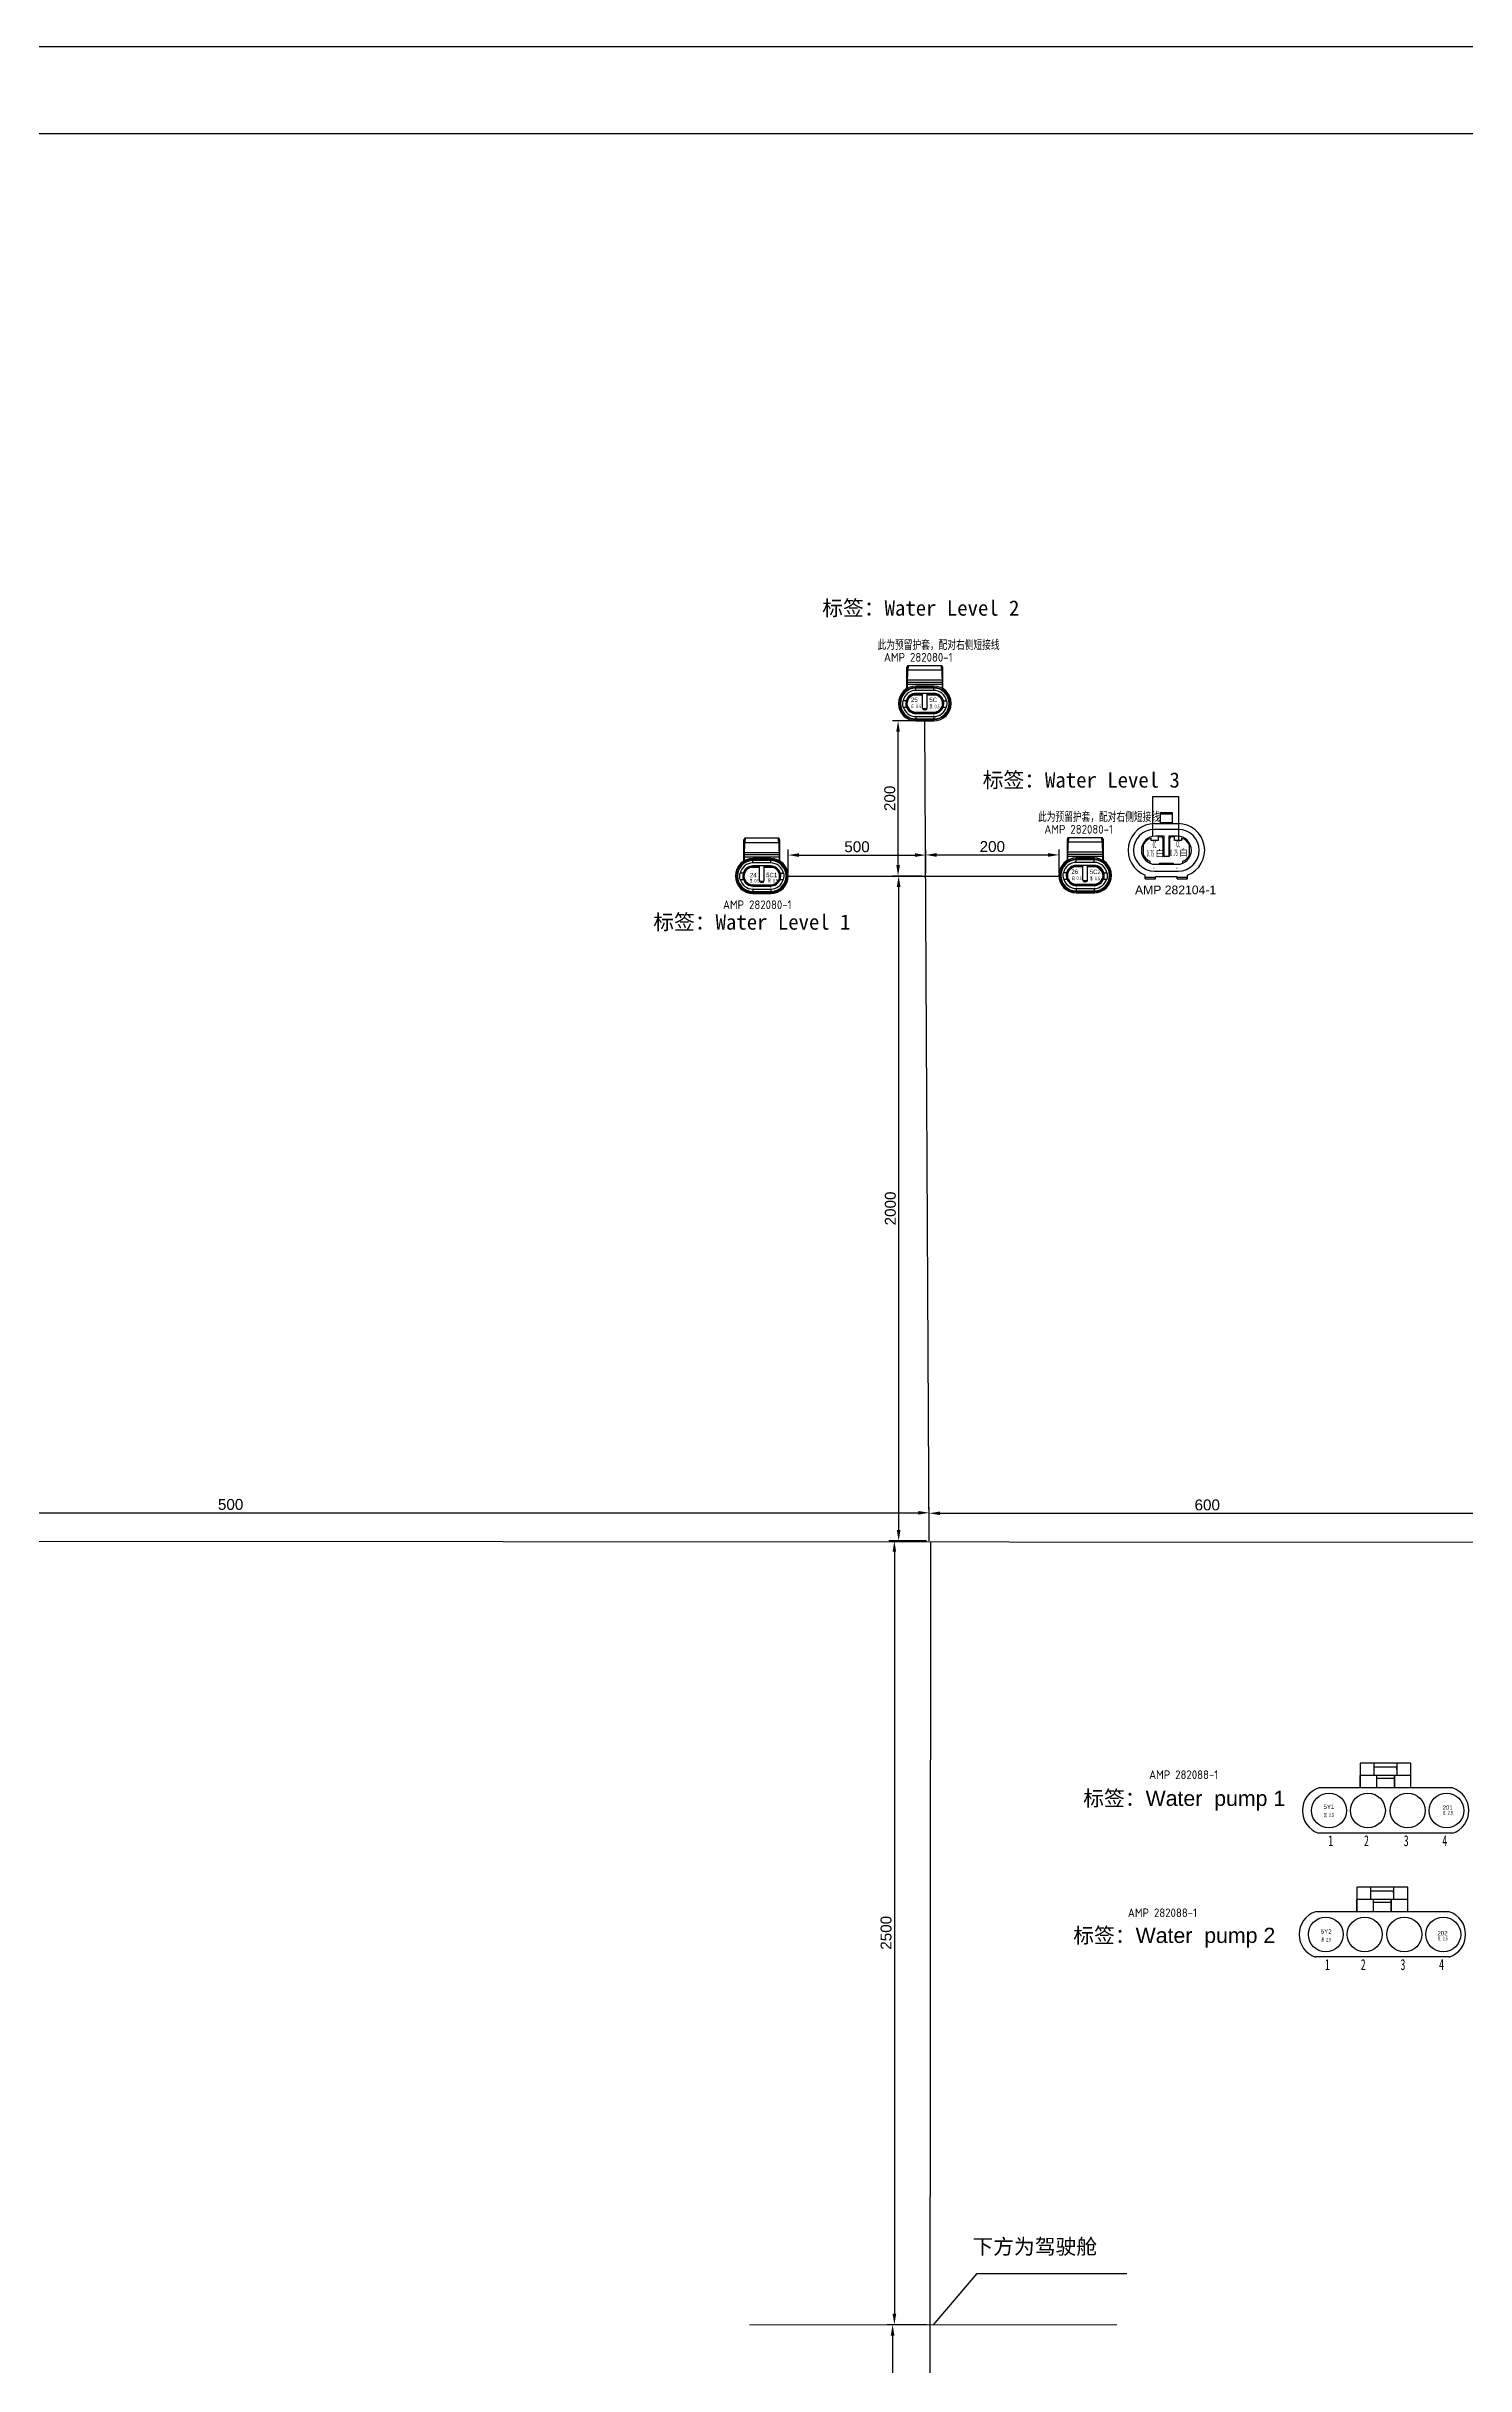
# Model space of a CAD drawing. Header units: millimetres. Extents: x 1638 to 3450, y 1129 to 2069.
# Drawn here: x 1999 to 2325, y 1537 to 2069 of the extents above; entities that cross this region are included whole.
import ezdxf
from ezdxf.enums import TextEntityAlignment as Align

# ---------------------------------------------------------------- set-up
doc = ezdxf.new("R2010")
doc.units = ezdxf.units.MM
for name, color, linetype in [('A-墙', 7, 'Continuous'), ('孔名层', 1, 'Continuous'), ('标题栏', 7, 'Continuous'), ('线色线径', 1, 'Continuous')]:
    doc.layers.add(name, color=color, linetype=linetype)
for name, color, linetype, lineweight in [('AM60', 3, 'Continuous', 25), ('AM_6', 3, 'Continuous', 25), ('护套层', 3, 'Continuous', 0), ('整改后图纸', 7, 'Continuous', 13)]:
    doc.layers.add(name, color=color, linetype=linetype, lineweight=lineweight)
doc.styles.add('FST', font='', dxfattribs={"width": 0.67})
doc.styles.add('ISO Proportional', font='isocp.shx', dxfattribs={"bigfont": 'gbcbig.shx'})
doc.styles.get("Standard").update_dxf_attribs({"font": 'arial.ttf'})
doc.styles.add('线号字体', font='', dxfattribs={"width": 0.35})
doc.styles.add('黑体', font='', dxfattribs={"width": 0.35})
doc.styles.get('FST').set_extended_font_data('FangSong_GB2312')
doc.styles.get('线号字体').set_extended_font_data('宋体')
doc.styles.get('黑体').set_extended_font_data('SimSun')
doc.dimstyles.new('ISO-25', dxfattribs={"dimtxt": 2.5, "dimasz": 2.5, "dimexe": 1.25, "dimexo": 0.625, "dimtad": 1, "dimtxsty": 'Standard', "dimcen": 2.5, "dimadec": 0, "dimazin": 0, "dimtfac": 1, "dimtmove": 0, "dimatfit": 3, "dimfxl": 1, "dimarcsym": 0})

# ---------------------------------------------------------------- blocks, each defined once
blk = doc.blocks.new('*D183')
at = {"color": 0, "lineweight": -2, "transparency": 16777216}
for p, q in [((3145.57, 1863.93), (3137.67, 1863.93)), ((3138.92, 1861.43), (3138.92, 1835.52)), ((3145.57, 1833.02), (3137.67, 1833.02)), ((2201.6, 1726.63), (2201.6, 1733.61)), ((2204.1, 1732.36), (2354.58, 1732.36)), ((2357.08, 1726.32), (2357.08, 1733.61))]:
    blk.add_line(p, q, dxfattribs=at)
at = {"color": 0, "transparency": 16777216}
for points in [[(3138.5, 1861.43), (3139.34, 1861.43), (3138.92, 1863.93)], [(3138.5, 1835.52), (3139.34, 1835.52), (3138.92, 1833.02)], [(2204.1, 1732.77), (2204.1, 1731.94), (2201.6, 1732.36)], [(2354.58, 1732.77), (2354.58, 1731.94), (2357.08, 1732.36)]]:
    blk.add_solid(points, dxfattribs=at)
at = {"layer": 'Defpoints', "color": 0, "transparency": 16777216}
for p in [(3146.2, 1863.93), (3138.92, 1833.02), (3146.2, 1833.02), (2357.08, 1732.36), (2201.6, 1726), (2357.08, 1725.69)]:
    blk.add_point(p, dxfattribs=at)
at = {"color": 3, "transparency": 16777216, "insert": (3137.02, 1848.47), "char_height": 2.5, "attachment_point": 5, "rotation": 90}
blk.add_mtext('500', dxfattribs=at)
at = {"color": 3, "transparency": 16777216, "insert": (2265.43, 1734.26), "char_height": 2.5, "attachment_point": 5}
blk.add_mtext('600', dxfattribs=at)
blk = doc.blocks.new('*D280')
at = {"color": 0, "lineweight": -2, "transparency": 16777216}
for p, q in [((1880.76, 1726.63), (1880.76, 1733.72)), ((1883.26, 1732.47), (2199.09, 1732.47)), ((2201.59, 1727.2), (2201.59, 1733.72))]:
    blk.add_line(p, q, dxfattribs=at)
at = {"color": 0, "transparency": 16777216}
for points in [[(1883.26, 1732.88), (1883.26, 1732.05), (1880.76, 1732.47)], [(2199.09, 1732.88), (2199.09, 1732.05), (2201.59, 1732.47)]]:
    blk.add_solid(points, dxfattribs=at)
at = {"layer": 'Defpoints', "color": 0, "transparency": 16777216}
for p in [(2201.59, 1732.47), (2201.59, 1726.57), (1880.76, 1726)]:
    blk.add_point(p, dxfattribs=at)
at = {"color": 3, "transparency": 16777216, "insert": (2041.18, 1734.37), "char_height": 2.5, "attachment_point": 5}
blk.add_mtext('500', dxfattribs=at)
blk = doc.blocks.new('*D184')
at = {"color": 0, "lineweight": -2, "transparency": 16777216}
for p, q in [((3146.2, 1833.64), (3146.2, 1838.76)), ((3185.96, 1833.64), (3185.96, 1838.76)), ((3148.7, 1837.51), (3183.46, 1837.51)), ((2200.97, 1726), (2192.34, 1726)), ((2193.59, 1723.5), (2193.59, 1548.45)), ((2200.97, 1545.95), (2192.34, 1545.95))]:
    blk.add_line(p, q, dxfattribs=at)
at = {"color": 0, "transparency": 16777216}
for points in [[(3148.7, 1837.92), (3148.7, 1837.09), (3146.2, 1837.51)], [(3183.46, 1837.92), (3183.46, 1837.09), (3185.96, 1837.51)], [(2193.18, 1723.5), (2194.01, 1723.5), (2193.59, 1726)], [(2193.18, 1548.45), (2194.01, 1548.45), (2193.59, 1545.95)]]:
    blk.add_solid(points, dxfattribs=at)
at = {"layer": 'Defpoints', "color": 0, "transparency": 16777216}
for p in [(3146.2, 1833.02), (3185.96, 1837.51), (3185.96, 1833.02), (2201.6, 1726), (2193.59, 1545.95), (2201.6, 1545.95)]:
    blk.add_point(p, dxfattribs=at)
at = {"color": 3, "transparency": 16777216, "insert": (3166.08, 1839.41), "char_height": 2.5, "attachment_point": 5}
blk.add_mtext('300', dxfattribs=at)
at = {"color": 3, "transparency": 16777216, "insert": (2191.69, 1635.98), "char_height": 2.5, "attachment_point": 5, "rotation": 90}
blk.add_mtext('2500', dxfattribs=at)
blk = doc.blocks.new('A$Ca6ca7e8a')
at = {"layer": '标题栏'}
for p, q in [((0, 940.14), (1811.69, 940.14)), ((20, 920.14), (1791.69, 920.14))]:
    blk.add_line(p, q, dxfattribs=at)
blk = doc.blocks.new('*D239')
at = {"color": 0, "lineweight": -2, "transparency": 16777216}
for p, q in [((2200.97, 1545.95), (2191.93, 1545.95)), ((2193.18, 1543.45), (2193.18, 1398.39)), ((2200.97, 1395.89), (2191.93, 1395.89))]:
    blk.add_line(p, q, dxfattribs=at)
at = {"color": 0, "transparency": 16777216}
for points in [[(2192.76, 1543.45), (2193.6, 1543.45), (2193.18, 1545.95)], [(2192.76, 1398.39), (2193.6, 1398.39), (2193.18, 1395.89)]]:
    blk.add_solid(points, dxfattribs=at)
at = {"layer": 'Defpoints', "color": 0, "transparency": 16777216}
for p in [(2201.6, 1545.95), (2193.18, 1395.89), (2201.6, 1395.89)]:
    blk.add_point(p, dxfattribs=at)
at = {"color": 3, "transparency": 16777216, "insert": (2191.28, 1470.92), "char_height": 2.5, "attachment_point": 5, "rotation": 90}
blk.add_mtext('1000', dxfattribs=at)
blk = doc.blocks.new('A$C5B7A3A9B')
at = {"layer": 'AM60', "linetype": 'Continuous'}
for p, q in [((1.44, 5.47), (1.44, 9.05)), ((7.26, 8.53), (1.61, 8.53)), ((7.2, 9.29), (1.68, 9.29)), ((7.44, 9.05), (7.44, 5.47)), ((1.44, 6.19), (7.44, 6.19)), ((1.54, 5.52), (1.54, 6.9)), ((1.54, 6.9), (7.34, 6.9)), ((1.54, 6.54), (7.34, 6.54)), ((2.26, 4.42), (4.04, 4.42)), ((2.39, 4.49), (2.39, 4.42)), ((2.94, 5.64), (2.94, 5.88)), ((5.94, 5.88), (2.94, 5.88)), ((5.94, 5.84), (2.94, 5.84)), ((5.94, 5.64), (2.94, 5.64)), ((2.94, 5.14), (2.94, 5.54)), ((5.94, 5.54), (2.94, 5.54)), ((5.94, 5.14), (2.94, 5.14)), ((2.94, 4.63), (2.94, 4.58)), ((5.94, 4.63), (2.94, 4.63)), ((3.49, 4.58), (2.94, 4.58)), ((3.49, 4.42), (3.49, 4.58)), ((3.64, 4.56), (3.49, 4.56)), ((3.64, 4.42), (3.64, 4.57)), ((4.04, 4.57), (3.64, 4.57)), ((3.94, 4.57), (3.94, 4.63)), ((4.04, 2.17), (4.04, 4.63)), ((4.84, 2.17), (4.84, 4.63)), ((5.24, 4.57), (4.84, 4.57)), ((4.84, 4.42), (6.62, 4.42)), ((4.94, 4.57), (4.94, 4.63)), ((5.24, 4.57), (5.24, 4.42)), ((5.39, 4.56), (5.24, 4.56)), ((5.94, 4.58), (5.39, 4.58)), ((5.39, 4.42), (5.39, 4.58)), ((5.94, 5.64), (5.94, 5.88)), ((5.94, 5.14), (5.94, 5.54)), ((5.94, 4.63), (5.94, 4.58)), ((6.49, 4.42), (6.49, 4.49)), ((7.34, 6.9), (7.34, 5.52)), ((1.53, 3.39), (0.73, 3.39)), ((0.77, 2.34), (1.59, 2.34)), ((1.43, 3.54), (1.36, 3.54)), ((1.44, 2.32), (1.37, 2.32)), ((1.48, 2.22), (1.49, 2.22)), ((2.94, 1.47), (5.94, 1.47)), ((2.94, 1.47), (2.94, 1.32)), ((2.94, 1.32), (5.94, 1.32)), ((2.94, 1.31), (5.94, 1.31)), ((2.94, 1.25), (2.94, 1.31)), ((2.94, 1.25), (5.94, 1.25)), ((2.94, 0.74), (5.94, 0.74)), ((2.94, 0.74), (2.94, 0.34)), ((2.94, 0.34), (5.94, 0.34)), ((2.94, 0.24), (5.94, 0.24)), ((2.94, 0.24), (2.94, 0)), ((2.94, 0.04), (5.94, 0.04)), ((4.81, 2.04), (4.07, 2.04)), ((4.15, 1.94), (4.73, 1.94)), ((4.54, 1.87), (4.34, 1.87)), ((5.94, 1.47), (5.94, 1.32)), ((5.94, 1.25), (5.94, 1.31)), ((5.94, 0.74), (5.94, 0.34)), ((5.94, 0.24), (5.94, 0)), ((7.29, 2.34), (8.11, 2.34)), ((7.34, 3.39), (8.14, 3.39)), ((7.4, 2.22), (7.39, 2.22)), ((7.44, 2.32), (7.51, 2.32)), ((7.52, 3.54), (7.45, 3.54)), ((2.94, 0), (5.94, 0))]:
    blk.add_line(p, q, dxfattribs=at)
for points in [[(1.68, 9.29), (1.66, 9.29), (1.64, 9.28), (1.61, 9.28), (1.59, 9.27), (1.57, 9.26), (1.55, 9.25), (1.53, 9.24), (1.51, 9.22), (1.49, 9.2), (1.48, 9.19), (1.47, 9.17), (1.46, 9.14), (1.45, 9.12), (1.44, 9.1), (1.44, 9.08), (1.44, 9.05)], [(7.44, 9.05), (7.44, 9.08), (7.43, 9.1), (7.43, 9.12), (7.42, 9.14), (7.41, 9.17), (7.4, 9.19), (7.38, 9.2), (7.37, 9.22), (7.35, 9.24), (7.33, 9.25), (7.31, 9.26), (7.29, 9.27), (7.27, 9.28), (7.24, 9.28), (7.22, 9.29), (7.2, 9.29)]]:
    blk.add_lwpolyline(points, dxfattribs=at)
for centre, radius, start, end in [((2.94, 2.94), 2.94, 90, 270), ((2.94, 2.94), 2.9, 90, 270), ((2.94, 2.94), 2.7, 90, 270), ((2.94, 2.94), 2.6, 90, 270), ((2.94, 2.94), 2.2, 90, 168.064), ((2.94, 2.94), 1.69, 90, 164.389), ((2.94, 2.94), 1.62, 114.8116, 163.9234), ((1.54, 6.64), 0.1, 180, 270), ((2.94, 2.94), 1.48, 90, 162.2367), ((2.94, 2.94), 1.62, 109.7832, 114.3881), ((2.94, 2.94), 1.64, 90, 109.5462), ((5.94, 2.94), 2.94, 270, 90), ((5.94, 2.94), 2.9, 270, 90), ((5.94, 2.94), 2.7, 270, 90), ((5.94, 2.94), 2.6, 270, 90), ((5.94, 2.94), 2.2, 11.936, 90), ((5.94, 2.94), 1.69, 15.611, 90), ((5.94, 2.94), 1.64, 70.4538, 90), ((5.94, 2.94), 1.48, 17.7633, 90), ((5.94, 2.94), 1.62, 65.6119, 70.2168), ((5.94, 2.94), 1.62, 16.0766, 65.1884), ((7.34, 6.64), 0.1, 270, 0), ((2.94, 2.94), 2.25, 168.463, 195.466), ((2.94, 2.94), 2.2, 195.6913, 270), ((2.94, 2.94), 1.7, 164.6505, 200.6673), ((2.94, 2.94), 1.65, 164.1531, 201.3516), ((2.94, 2.94), 1.69, 200.604, 270), ((2.94, 2.94), 1.62, 201.6682, 270), ((2.94, 2.94), 1.5, 162.5485, 203.5697), ((2.94, 2.94), 1.62, 206.3004, 270), ((2.94, 2.94), 1.48, 204.0027, 270), ((4.34, 2.17), 0.3, 180, 270), ((4.54, 2.17), 0.3, 270, 0), ((5.94, 2.94), 2.2, 270, 344.3087), ((5.94, 2.94), 1.69, 270, 339.396), ((5.94, 2.94), 1.62, 270, 338.3318), ((5.94, 2.94), 1.48, 270, 335.9973), ((5.94, 2.94), 1.62, 270, 333.6996), ((5.94, 2.94), 1.5, 336.4303, 17.4515), ((5.94, 2.94), 1.65, 338.6484, 15.8469), ((5.94, 2.94), 1.7, 339.3327, 15.3495), ((5.94, 2.94), 2.25, 344.534, 11.537)]:
    blk.add_arc(centre, radius, start, end, dxfattribs=at)
for centre, start_param, end_param in [((2.94, 5.55), -3.723981, -3.676419), ((5.94, 5.55), -2.606766, -2.559205)]:
    blk.add_ellipse(centre, major_axis=(0, 3.87), ratio=0.738419, start_param=start_param, end_param=end_param, dxfattribs=at)
for points, knots in [([(1.44, 8.62), (1.44, 8.62), (1.44, 8.61), (1.44, 8.61), (1.45, 8.6), (1.45, 8.59), (1.46, 8.59), (1.47, 8.58), (1.48, 8.57), (1.5, 8.56), (1.52, 8.55), (1.55, 8.54), (1.58, 8.54), (1.6, 8.53), (1.61, 8.53)], [0, 0, 0, 0, 0.032413, 0.067586, 0.10671, 0.150526, 0.199405, 0.253443, 0.312532, 0.376415, 0.516927, 0.67106, 0.833898, 1, 1, 1, 1]), ([(1.54, 6.9), (1.54, 7.04), (1.55, 7.24), (1.56, 7.51), (1.57, 7.72), (1.57, 7.92), (1.57, 8.12), (1.59, 8.33), (1.6, 8.46), (1.61, 8.53)], [0, 0, 0, 0, 0.249908, 0.374886, 0.499853, 0.624809, 0.74977, 0.874782, 1, 1, 1, 1]), ([(1.61, 8.53), (1.62, 8.55), (1.62, 8.59), (1.63, 8.67), (1.64, 8.76), (1.65, 8.85), (1.66, 8.91), (1.67, 8.97), (1.68, 9.03), (1.68, 9.09), (1.69, 9.13), (1.69, 9.16), (1.69, 9.18), (1.69, 9.2), (1.69, 9.22), (1.69, 9.23), (1.69, 9.25), (1.69, 9.26), (1.69, 9.27), (1.69, 9.27), (1.68, 9.28), (1.68, 9.28), (1.68, 9.28), (1.68, 9.29), (1.68, 9.29), (1.68, 9.29), (1.68, 9.29), (1.68, 9.29)], [0, 0, 0, 0, 0.077065, 0.158621, 0.329516, 0.415942, 0.501062, 0.583417, 0.661574, 0.734154, 0.799858, 0.829757, 0.857504, 0.882977, 0.906069, 0.926687, 0.944755, 0.960216, 0.973035, 0.978455, 0.98322, 0.987342, 0.990843, 0.99376, 0.996162, 0.998173, 1, 1, 1, 1]), ([(7.2, 9.29), (7.2, 9.29), (7.2, 9.29), (7.2, 9.29), (7.2, 9.29), (7.2, 9.28), (7.2, 9.28), (7.19, 9.28), (7.19, 9.27), (7.19, 9.27), (7.19, 9.26), (7.19, 9.25), (7.19, 9.23), (7.19, 9.22), (7.19, 9.2), (7.19, 9.18), (7.19, 9.16), (7.19, 9.13), (7.2, 9.09), (7.2, 9.03), (7.21, 8.97), (7.22, 8.91), (7.22, 8.85), (7.24, 8.76), (7.25, 8.67), (7.26, 8.59), (7.26, 8.55), (7.26, 8.53)], [0, 0, 0, 0, 0.001827, 0.003838, 0.00624, 0.009157, 0.012658, 0.01678, 0.021545, 0.026965, 0.039784, 0.055245, 0.073313, 0.093931, 0.117023, 0.142496, 0.170243, 0.200142, 0.265846, 0.338426, 0.416583, 0.498938, 0.584058, 0.670484, 0.841379, 0.922935, 1, 1, 1, 1]), ([(7.44, 8.62), (7.44, 8.62), (7.44, 8.61), (7.44, 8.61), (7.43, 8.6), (7.43, 8.59), (7.42, 8.59), (7.41, 8.58), (7.4, 8.57), (7.38, 8.56), (7.36, 8.55), (7.33, 8.54), (7.3, 8.54), (7.28, 8.53), (7.26, 8.53)], [0, 0, 0, 0, 0.032413, 0.067586, 0.10671, 0.150526, 0.199405, 0.253443, 0.312532, 0.376415, 0.516927, 0.67106, 0.833898, 1, 1, 1, 1]), ([(7.26, 8.53), (7.28, 8.46), (7.29, 8.33), (7.31, 8.12), (7.31, 7.95), (7.31, 7.84), (7.31, 7.77), (7.31, 7.7), (7.32, 7.61), (7.32, 7.48), (7.33, 7.24), (7.34, 7.04), (7.34, 6.9)], [0, 0, 0, 0, 0.125218, 0.250229, 0.37519, 0.437668, 0.468907, 0.500146, 0.562629, 0.625115, 0.750092, 1, 1, 1, 1]), ([(1.44, 6.95), (1.44, 6.95), (1.44, 6.95), (1.44, 6.94), (1.45, 6.93), (1.45, 6.93), (1.46, 6.92), (1.47, 6.92), (1.48, 6.91), (1.5, 6.91), (1.52, 6.9), (1.53, 6.9), (1.54, 6.9)], [0, 0, 0, 0, 0.041589, 0.084263, 0.176226, 0.227102, 0.281658, 0.402075, 0.537004, 0.684071, 0.83979, 1, 1, 1, 1]), ([(7.44, 6.95), (7.44, 6.95), (7.44, 6.95), (7.44, 6.94), (7.43, 6.93), (7.43, 6.93), (7.42, 6.92), (7.41, 6.92), (7.39, 6.91), (7.38, 6.91), (7.36, 6.9), (7.35, 6.9), (7.34, 6.9)], [0, 0, 0, 0, 0.041589, 0.084263, 0.176226, 0.227102, 0.281658, 0.402076, 0.537004, 0.684071, 0.83979, 1, 1, 1, 1])]:
    blk.add_open_spline(points, degree=3, knots=knots, dxfattribs=at)
at = {"layer": 'AM60', "color": 1, "lineweight": 5}
for s, p in [('2', (2.87, 0.87)), ('1', (5.86, 0.86))]:
    blk.add_text(s, height=0.25, dxfattribs=at).set_placement(p)
blk = doc.blocks.new('*D230')
at = {"color": 0, "lineweight": -2, "transparency": 16777216}
for p, q in [((2199.95, 1878.75), (2193.32, 1878.75)), ((2194.57, 1876.25), (2194.57, 1728.5)), ((2200.97, 1726), (2193.32, 1726))]:
    blk.add_line(p, q, dxfattribs=at)
at = {"color": 0, "transparency": 16777216}
for points in [[(2194.15, 1876.25), (2194.99, 1876.25), (2194.57, 1878.75)], [(2194.15, 1728.5), (2194.99, 1728.5), (2194.57, 1726)]]:
    blk.add_solid(points, dxfattribs=at)
at = {"layer": 'Defpoints', "color": 0, "transparency": 16777216}
for p in [(2200.57, 1878.75), (2194.57, 1726), (2201.6, 1726)]:
    blk.add_point(p, dxfattribs=at)
at = {"color": 3, "transparency": 16777216, "insert": (2192.67, 1802.38), "char_height": 2.5, "width": 4.2589, "attachment_point": 5, "rotation": 90}
blk.add_mtext('{\\C6;2000}', dxfattribs=at)
blk = doc.blocks.new('*D231')
at = {"color": 0, "lineweight": -2, "transparency": 16777216}
for p, q in [((2169.21, 1879.38), (2169.21, 1884.81)), ((2171.71, 1883.56), (2198.31, 1883.56)), ((2200.81, 1879.38), (2200.81, 1884.81))]:
    blk.add_line(p, q, dxfattribs=at)
at = {"color": 0, "transparency": 16777216}
for points in [[(2171.71, 1883.98), (2171.71, 1883.14), (2169.21, 1883.56)], [(2198.31, 1883.98), (2198.31, 1883.14), (2200.81, 1883.56)]]:
    blk.add_solid(points, dxfattribs=at)
at = {"layer": 'Defpoints', "color": 0, "transparency": 16777216}
for p in [(2200.81, 1883.56), (2169.21, 1878.75), (2200.81, 1878.75)]:
    blk.add_point(p, dxfattribs=at)
at = {"color": 3, "transparency": 16777216, "insert": (2185.01, 1885.46), "char_height": 2.5, "attachment_point": 5}
blk.add_mtext('500', dxfattribs=at)
blk = doc.blocks.new('*D232')
at = {"color": 0, "lineweight": -2, "transparency": 16777216}
for p, q in [((2199.95, 1914.42), (2193.19, 1914.42)), ((2194.44, 1881.25), (2194.44, 1911.92)), ((2199.95, 1878.75), (2193.19, 1878.75))]:
    blk.add_line(p, q, dxfattribs=at)
at = {"color": 0, "transparency": 16777216}
for points in [[(2194.03, 1911.92), (2194.86, 1911.92), (2194.44, 1914.42)], [(2194.03, 1881.25), (2194.86, 1881.25), (2194.44, 1878.75)]]:
    blk.add_solid(points, dxfattribs=at)
at = {"layer": 'Defpoints', "color": 0, "transparency": 16777216}
for p in [(2194.44, 1914.42), (2200.57, 1914.42), (2200.57, 1878.75)]:
    blk.add_point(p, dxfattribs=at)
at = {"color": 3, "transparency": 16777216, "insert": (2192.54, 1896.59), "char_height": 2.5, "attachment_point": 5, "rotation": 90}
blk.add_mtext('200', dxfattribs=at)
blk = doc.blocks.new('A$C51DB6593')
at = {"layer": 'AM60', "linetype": 'Continuous'}
for p, q in [((6.42, 6.35), (3.37, 6.35)), ((3.4, 7.08), (6.4, 7.08)), ((4.15, 7.08), (4.15, 8.52)), ((4.15, 8.52), (5.65, 8.52)), ((4.15, 8.35), (5.65, 8.35)), ((5.65, 7.18), (4.15, 7.18)), ((5.65, 8.52), (5.65, 7.08)), ((1.92, 4.35), (1.92, 3.09)), ((2.95, 4.93), (2.95, 5.23)), ((3.85, 4.93), (2.95, 4.93)), ((4.6, 5.48), (3.5, 5.48)), ((3.85, 5.38), (3.85, 4.93)), ((4.4, 5.38), (3.85, 5.38)), ((4.4, 5.23), (4.4, 5.38)), ((4.5, 5.23), (4.4, 5.23)), ((4.5, 2.98), (4.5, 5.23)), ((4.6, 2.98), (4.6, 5.48)), ((5.2, 5.48), (5.2, 2.98)), ((6.3, 5.48), (5.2, 5.48)), ((5.3, 5.23), (5.3, 2.98)), ((5.4, 5.23), (5.3, 5.23)), ((5.4, 5.38), (5.4, 5.23)), ((5.95, 5.38), (5.4, 5.38)), ((5.95, 4.93), (5.95, 5.38)), ((6.85, 4.93), (5.95, 4.93)), ((6.85, 5.23), (6.85, 4.93)), ((7.87, 3.09), (7.87, 4.35)), ((2.2, 0), (2.2, 0.49)), ((2.2, 0.23), (3.5, 0.23)), ((2.2, 0), (3.5, 0)), ((2.77, 2.28), (2.77, 2.03)), ((3.37, 1), (6.42, 1)), ((3.5, 1.88), (6.3, 1.88)), ((6.3, 0.28), (3.5, 0.28)), ((3.5, 0), (3.5, 0.28)), ((4.02, 2.03), (5.77, 2.03)), ((4.02, 1.88), (4.02, 2.03)), ((5.2, 2.88), (4.6, 2.88)), ((5.77, 2.03), (5.77, 1.88)), ((6.3, 0), (6.3, 0.28)), ((6.3, 0.23), (7.6, 0.23)), ((6.3, 0), (7.6, 0)), ((7.02, 2.03), (7.02, 2.28)), ((7.6, 0), (7.6, 0.49))]:
    blk.add_line(p, q, dxfattribs=at)
for centre, radius, start, end in [((3.4, 3.68), 3.4, 90, 249.3327), ((3.37, 3.68), 2.67, 90, 270), ((6.4, 3.68), 3.4, 290.6673, 90), ((6.42, 3.68), 2.67, 270, 90), ((3.5, 3.68), 1.8, 90, 270), ((3.4, 3.66), 1.62, 106.0766, 155.1884), ((3.4, 3.78), 1.62, 204.8116, 247.3801), ((4.6, 2.98), 0.1, 180, 270), ((4.7, 2.98), 0.1, 180, 270), ((5.1, 2.98), 0.1, 270, 0), ((5.2, 2.98), 0.1, 270, 0), ((6.3, 3.68), 1.8, 270, 90), ((6.4, 3.66), 1.62, 24.8116, 73.9234), ((6.4, 3.78), 1.62, 292.6199, 335.1884)]:
    blk.add_arc(centre, radius, start, end, dxfattribs=at)
at = {"layer": 'AM60', "color": 1, "lineweight": 5}
for s, p in [('1', (3.21, 1.28)), ('2', (6.14, 1.29))]:
    blk.add_text(s, height=0.25, dxfattribs=at).set_placement(p)
blk = doc.blocks.new('LineNoBlk')
at = {"flags": 9}
for tag, p, height, width in [('标号', (-3.1, 3.5), 1, 0.5), ('工序', (6.5, -0.6), 0.6, 0.3), ('工位', (6.8, -0.6), 0.6, 0.3), ('工步', (7.1, -0.6), 0.6, 0.3), ('孔位', (-0.4, -1.3), 1, 0.5)]:
    blk.add_attdef(tag, p, '', height=height, dxfattribs=dict(at, width=width))
at = {"color": 0, "style": '黑体'}
for tag, height, width, p in [('线号', 4.5, 0.45, (0, 2.1)), ('分隔符', 3, 0.4, (3.3, 2.2))]:
    blk.add_attdef(tag, text='', height=height, dxfattribs=dict(at, width=width)).set_placement(p, align=Align.MIDDLE)
at = {"color": 0, "flags": 9}
for tag, p, height, width in [('线种', (-2.4, 0.3), 1, 0.5), ('余量', (3.5, -4), 0.5, 0.67), ('特殊加长', (3.5, -4.6), 0.5, 0.67), ('加长量', (4.1, -4), 0.5, 0.67), ('位置', (5.8, -2.3), 0.5, 0.67)]:
    blk.add_attdef(tag, p, '', height=height, dxfattribs=dict(at, width=width))
at = {"color": 0, "width": 0.67, "flags": 9}
for tag, p in [('原图线号', (0, -0.1)), ('基线号', (-0.2, 4.3)), ('物料号', (1.6, 0.5)), ('孔大小', (0, -1.7)), ('管脚定义', (3.8, -3.1)), ('总长度', (3.8, -4.9)), ('绝缘套管', (4.5, -1.5)), ('被覆零件', (4.5, -2)), ('被覆线号', (4.5, -2.5)), ('压件', (4.1, -0.3)), ('辅助', (4.2, -0.9)), ('去向', (4.5, -3.1)), ('净长', (4.7, -4.4)), ('号码管', (5, -5.4)), ('剥头', (4.9, -0.3)), ('附件', (4.9, -0.9)), ('贴标签', (5.1, -5.9)), ('压着机型', (5.8, -4.2)), ('辅助机型', (5.8, -4.8)), ('穿管方向', (5.8, -5.3)), ('切断机型', (5.9, -3.6)), ('保留长度', (6, -3.1)), ('左右端', (5.9, -0.3)), ('分装号', (5.9, -1)), ('备注', (5.8, -5.9)), ('引线', (6, -1.5)), ('配置', (6, -2.6)), ('压着机台', (6.7, -4.2)), ('辅助机台', (6.7, -4.7)), ('喷码内容', (6.9, -1.1)), ('喷码工艺', (6.9, -1.6)), ('喷码颜色', (6.9, -2.2)), ('喷码机台', (7, -2.7)), ('地址', (6.7, -5.3)), ('压着模具', (7.7, -4.2)), ('辅助模具', (7.7, -4.7))]:
    blk.add_attdef(tag, text='', height=0.5, dxfattribs=at).set_placement(p, align=Align.MIDDLE)
at = {"color": 0, "style": '黑体', "width": 0.35}
blk.add_attdef('线径', text='', height=2.5, dxfattribs=at).set_placement((-0.2, -2.2), align=Align.MIDDLE_RIGHT)
at = {"color": 0, "width": 0.5}
blk.add_attdef('用途', text='', height=1.5, dxfattribs=at).set_placement((0.2, -4.5), align=Align.MIDDLE)
at = {"color": 0, "style": '黑体', "width": 0.35}
blk.add_attdef('线色', text='', height=2.5, dxfattribs=at).set_placement((0.3, -2.2), align=Align.MIDDLE_LEFT)
blk = doc.blocks.new('A$C53bd7485')
for p, q in [((14.63, 13.33), (14.63, 22.5)), ((14.63, 22.5), (20.59, 22.5)), ((20.59, 12.39), (20.59, 22.5))]:
    blk.add_line(p, q)
at = {"layer": 'AM60', "xscale": 1.795179672183058, "yscale": 1.795179672183058, "zscale": 1.795179672183058}
blk.add_blockref('A$C51DB6593', (8.93, 3.55), dxfattribs=at)
at = {"layer": '整改后图纸', "color": 3}
ref = blk.add_blockref('LineNoBlk', (15.01, 10.42), dxfattribs=dict(at, xscale=0.4988022972014418, yscale=0.4988022972014418, zscale=0.4988022972014418))
ref.add_attrib('线号', 'CC', dxfattribs={"layer": '0', "color": 3, "height": 1.496, "style": '线号字体', "width": 0.35}).set_placement((14.99, 11.47), align=Align.MIDDLE_CENTER)
ref.add_attrib('线径', '0.75', dxfattribs={"layer": '0', "color": 3, "height": 1.496, "style": '线号字体', "width": 0.35}).set_placement((14.91, 9.45), align=Align.MIDDLE_RIGHT)
ref.add_attrib('线色', '白', dxfattribs={"layer": '0', "color": 3, "height": 1.5}).set_placement((15.16, 9.46), align=Align.MIDDLE_LEFT)
ref = blk.add_blockref('LineNoBlk', (20.44, 10.54), dxfattribs=dict(at, xscale=0.4988022972014418, yscale=0.4988022972014418, zscale=0.4988022972014418))
ref.add_attrib('线号', 'CC', dxfattribs={"layer": '0', "color": 3, "height": 1.496, "style": '线号字体', "width": 0.35}).set_placement((20.43, 11.59), align=Align.MIDDLE_CENTER)
ref.add_attrib('线径', '0.75', dxfattribs={"layer": '0', "color": 3, "height": 1.496, "style": '线号字体', "width": 0.35}).set_placement((20.34, 9.57), align=Align.MIDDLE_RIGHT)
ref.add_attrib('线色', '白', dxfattribs={"layer": '0', "color": 3, "height": 1.5}).set_placement((20.59, 9.58), align=Align.MIDDLE_LEFT)
at = {"layer": 'AM60', "insert": (29.16, 2.04), "char_height": 2, "attachment_point": 3}
blk.add_mtext_dynamic_manual_height_columns('{\\C3;AMP 282104-1}', width=29.16, gutter_width=22.44, heights=[3.015365734881925e-13], dxfattribs=at)
blk = doc.blocks.new('*D233')
at = {"color": 0, "lineweight": -2, "transparency": 16777216}
for p, q in [((2200.77, 1879.38), (2200.77, 1884.84)), ((2203.27, 1883.59), (2228.9, 1883.59)), ((2231.4, 1879.5), (2231.4, 1884.84))]:
    blk.add_line(p, q, dxfattribs=at)
at = {"color": 0, "transparency": 16777216}
for points in [[(2203.27, 1884.01), (2203.27, 1883.18), (2200.77, 1883.59)], [(2228.9, 1884.01), (2228.9, 1883.18), (2231.4, 1883.59)]]:
    blk.add_solid(points, dxfattribs=at)
at = {"layer": 'Defpoints', "color": 0, "transparency": 16777216}
for p in [(2231.4, 1883.59), (2200.77, 1878.75), (2231.4, 1878.88)]:
    blk.add_point(p, dxfattribs=at)
at = {"color": 3, "transparency": 16777216, "insert": (2216.08, 1885.5), "char_height": 2.5, "attachment_point": 5}
blk.add_mtext('200', dxfattribs=at)
blk = doc.blocks.new('A$C5b011ca6')
at = {"layer": 'AM_6'}
for p, q in [((13.24, 19.04), (13.24, 16.2)), ((13.24, 19.04), (13.24, 16.2)), ((24.94, 19.04), (13.24, 19.04)), ((17.06, 16.2), (13.24, 16.2)), ((13.24, 16.2), (13.24, 13.36)), ((13.24, 13.36), (13.24, 16.2)), ((13.24, 16.2), (13.24, 13.36)), ((13.24, 13.36), (13.24, 16.2)), ((16.48, 16.2), (16.48, 19.04)), ((21.7, 18.12), (16.48, 18.12)), ((21.12, 16.2), (17.06, 16.2)), ((17.06, 13.36), (17.06, 16.2)), ((24.94, 16.2), (21.12, 16.2)), ((21.12, 16.2), (21.12, 13.36)), ((21.12, 13.36), (21.12, 16.2)), ((21.7, 19.04), (21.7, 16.2)), ((21.7, 17.62), (21.7, 18.12)), ((24.94, 16.2), (24.94, 19.04)), ((24.94, 13.36), (24.94, 16.2)), ((34.49, 13.36), (3.74, 13.36)), ((21.12, 15.5), (17.06, 15.5)), ((34.49, 2.99), (3.74, 2.99))]:
    blk.add_line(p, q, dxfattribs=at)
for centre in [(6.12, 8.17), (15.05, 8.17), (24.17, 8.17), (33.1, 8.17)]:
    blk.add_circle(centre, 4, dxfattribs=at)
for centre, start, end in [((5.47, 8.17), 108.3917, 251.6083), ((32.76, 8.17), 288.3917, 71.6083)]:
    blk.add_arc(centre, 5.47, start, end, dxfattribs=at)
at = {"layer": '孔名层', "style": 'FST', "width": 0.67}
for s, p in [('1', (5.93, 0)), ('2', (14.15, 0)), ('3', (23.27, 0)), ('4', (32.13, 0))]:
    blk.add_text(s, height=2.5, dxfattribs=at).set_placement(p)
blk = doc.blocks.new('*D193')
at = {"color": 0, "lineweight": -2, "transparency": 16777216}
for p, q in [((1880.75, 1725.38), (1880.75, 1674.1)), ((1925.31, 1684.26), (1925.31, 1674.1)), ((1883.25, 1675.35), (1922.81, 1675.35)), ((3042.28, 1672.95), (3042.28, 1638.3)), ((3072.97, 1672.95), (3072.97, 1638.3)), ((3070.47, 1639.55), (3044.78, 1639.55))]:
    blk.add_line(p, q, dxfattribs=at)
at = {"color": 0, "transparency": 16777216}
for points in [[(1883.25, 1675.77), (1883.25, 1674.93), (1880.75, 1675.35)], [(1922.81, 1675.77), (1922.81, 1674.93), (1925.31, 1675.35)], [(3044.78, 1639.96), (3044.78, 1639.13), (3042.28, 1639.55)], [(3070.47, 1639.96), (3070.47, 1639.13), (3072.97, 1639.55)]]:
    blk.add_solid(points, dxfattribs=at)
at = {"layer": 'Defpoints', "color": 0, "transparency": 16777216}
for p in [(1880.75, 1726), (1925.31, 1684.89), (1925.31, 1675.35), (3042.28, 1673.58), (3072.97, 1673.58), (3042.28, 1639.55)]:
    blk.add_point(p, dxfattribs=at)
at = {"color": 3, "transparency": 16777216, "char_height": 2.5, "attachment_point": 5}
for s, insert in [('300', (1903.03, 1677.25)), ('500', (3057.62, 1641.45))]:
    blk.add_mtext(s, dxfattribs=dict(at, insert=insert))

msp = doc.modelspace()

# ---------------------------------------------------------------- linework, layer by layer
for p, q in [((2201.596, 1726.005), (2200.574, 1914.368)), ((2169.206, 1878.751), (2200.574, 1878.751)), ((2200.574, 1878.751), (2231.725, 1878.751)), ((1880.761, 1726.005), (3146.199, 1725.172)), ((2201.851, 1725.793), (2201.596, 1339.306))]:
    msp.add_line(p, q)
at = {"color": 1}
for q in [(2202.512, 1545.954), (2246.999, 1557.723)]:
    msp.add_line((2212.505, 1557.723), q, dxfattribs=at)
at = {"layer": '护套层'}
msp.add_line((2160.352, 1545.954), (2244.673, 1545.954), dxfattribs=at)

# ---------------------------------------------------------------- block references
for name, p in [('A$Ca6ca7e8a', (1637.93, 1129.198)), ('A$C53bd7485', (2238.32, 1874.515)), ('A$C5b011ca6', (2287.274, 1655.892)), ('A$C5b011ca6', (2286.524, 1627.433))]:
    msp.add_blockref(name, p)
at = {"layer": 'A-墙', "xscale": 1.365339990431428, "yscale": 1.365339990431428, "zscale": 1.365339990431428}
for p in [(2194.513, 1914.368), (2157.083, 1874.737), (2231.344, 1874.866)]:
    msp.add_blockref('A$C5B7A3A9B', p, dxfattribs=at)

# ---------------------------------------------------------------- texts
at = {"layer": 'AM60', "color": 3, "style": 'ISO Proportional'}
for s, p in [('此为预留护套，配对右侧短接线', (2189.752, 1930.704)), ('此为预留护套，配对右侧短接线', (2226.583, 1891.202)), ('AMP 282088-1 ', (2252.08, 1671.294)), ('AMP 282088-1 ', (2247.203, 1639.575))]:
    msp.add_text(s, height=2, dxfattribs=at).set_placement(p)
at = {"layer": 'AM60', "lineweight": 5}
for s, p in [('25', (2197.404, 1918.745)), ('5C', (2201.62, 1918.714)), ('24', (2160.425, 1878.452)), ('5C1', (2164.142, 1878.48)), ('26', (2234.235, 1879.243)), ('5C2', (2238.451, 1879.211)), ('5Y1', (2292.131, 1664.433)), ('201', (2319.475, 1664.246)), ('5Y2', (2291.495, 1635.813)), ('202', (2318.29, 1635.387))]:
    msp.add_text(s, height=1, dxfattribs=at).set_placement(p)
at = {"layer": 'AM60', "attachment_point": 1}
for s, width, heights, insert, char_height in [('{\\fSimSun|b0|i0|c134|p2;\\C3;标签：Water Level 2}', 50.04824, [0], (2177.029, 1942.061), 3.5), ('{\\Fisocp,gbcbig|c134;\\C3;AMP 282080-1}', 36.31, [0], (2191.189, 1929.986), 2), ('{\\fSimSun|b0|i0|c134|p2;\\C3;标签：Water Level 3}', 50.04824, [0], (2213.86, 1902.558), 3.5), ('{\\Fisocp,gbcbig|c134;\\C3;AMP 282080-1}', 36.31, [0], (2228.02, 1890.483), 2), ('{\\fSimSun|b0|i0|c134|p2;\\C3;标签：Water Level 1}', 50.04824, [0], (2138.227, 1869.927), 3.5), ('{\\Fisocp,gbcbig|c134;\\C3;AMP 282080-1}', 36.31, [0], (2154.229, 1873.138), 2), ('{\\fSimSun|b0|i0|c134|p2;\\C3;标签：\\fArial|b0|i0|c0|p34;Water  pump 1}', 50.04824, [35.837], (2236.951, 1668.628), 3.5), ('{\\fSimSun|b0|i0|c134|p2;\\C3;标签：\\fArial|b0|i0|c0|p34;Water  pump 2}', 50.04824, [35.837], (2234.665, 1637.144), 3.5), ('{\\fSimSun|b0|i0|c134|p2;\\C3;下方为驾驶舱}', 50.04824, [0], (2211.504, 1565.652), 3.5)]:
    msp.add_mtext_dynamic_manual_height_columns(s, width=width, gutter_width=12.5, heights=heights, dxfattribs=dict(at, insert=insert, char_height=char_height))
at = {"layer": '线色线径', "lineweight": 5, "width": 0.6}
for s, p in [('白  0.5', (2197.466, 1917.326)), ('黑  0.5', (2201.682, 1917.294)), ('白  0.5', (2160.325, 1877.27)), ('黑  0.5', (2164.541, 1877.238)), ('白  0.5', (2234.297, 1877.823)), ('黑  0.5', (2238.513, 1877.791)), ('黑  2.5', (2292.217, 1662.593)), ('红  2.5', (2319.537, 1663.132)), ('黑  2.5', (2291.581, 1633.973)), ('红  2.5', (2318.353, 1634.274))]:
    msp.add_text(s, height=0.8, dxfattribs=at).set_placement(p)

# ---------------------------------------------------------------- dimensions: what is measured, and where the dimension line sits
at = {"color": 1}
for base, p1, p2, text, picture, middle in [((2194.443, 1914.422), (2200.574, 1878.751), (2200.574, 1914.422), '200', '*D232', (2192.541, 1896.586)), ((2194.57, 1726.005), (2200.574, 1878.751), (2201.596, 1726.005), '{\\C6;2000}', '*D230', (2192.668, 1802.378)), ((2193.593, 1545.954), (2201.596, 1726.005), (2201.596, 1545.954), '2500', '*D184', (2191.691, 1635.979)), ((2193.179, 1395.889), (2201.596, 1545.954), (2201.596, 1395.889), '1000', '*D239', (2191.277, 1470.922))]:
    dim = msp.add_linear_dim(base=base, p1=p1, p2=p2, angle=90, text=text, dimstyle='ISO-25', override={"dimclrt": 3}, dxfattribs=at)
    dim.commit()
    dim.dimension.update_dxf_attribs({"geometry": picture, "text_midpoint": middle})
for base, p1, p2, text, picture, middle in [((2200.814, 1883.561), (2169.206, 1878.751), (2200.814, 1878.751), '500', '*D231', (2185.01, 1885.463)), ((2231.398, 1883.594), (2200.767, 1878.751), (2231.398, 1878.879), '200', '*D233', (2216.083, 1885.495)), ((2201.593, 1732.466), (1880.761, 1726.005), (2201.593, 1726.573), '500', '*D280', (2041.177, 1734.368)), ((1925.307, 1675.35), (1880.751, 1726.005), (1925.307, 1684.889), '300', '*D193', (1903.029, 1677.252)), ((3042.277, 1639.548), (3072.97, 1673.579), (3042.277, 1673.579), '500', '*D193', (3057.623, 1641.449))]:
    dim = msp.add_linear_dim(base=base, p1=p1, p2=p2, text=text, dimstyle='ISO-25', override={"dimclrt": 3}, dxfattribs=at)
    dim.commit()
    dim.dimension.update_dxf_attribs({"geometry": picture, "text_midpoint": middle})
dim = msp.add_linear_dim(base=(2357.084, 1732.356), p1=(2201.596, 1726.005), p2=(2357.084, 1725.691), text='600', dimstyle='ISO-25', override={"dimclrt": 3}, dxfattribs=at)
dim.commit()
dim.dimension.update_dxf_attribs({"geometry": '*D183', "text_midpoint": (2265.434, 1732.356), "dimtype": 160})

doc.saveas('drawing.dxf')
